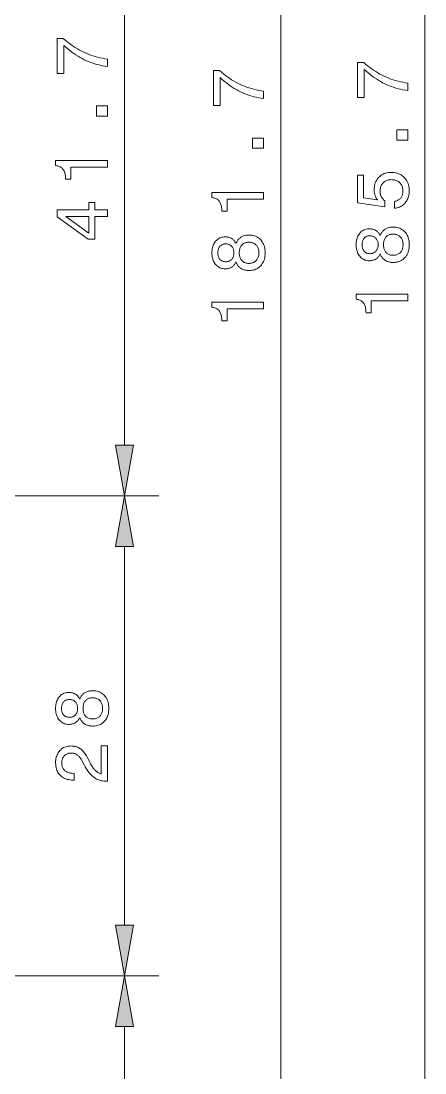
# Model space of a CAD drawing. Extents: x 0 to 297, y 0 to 547.
# Drawn here: x 196.6 to 220.2, y 185.5 to 246.9 of the extents above; entities that cross this region are included whole.
import ezdxf

# ---------------------------------------------------------------- set-up
doc = ezdxf.new("R2010")
doc.units = 0

msp = doc.modelspace()

# ---------------------------------------------------------------- linework, layer by layer
at = {"color": 7, "lineweight": 13}
for p, q in [((211.797, 151.112), (211.797, 326.904)), ((220.21, 147.112), (220.21, 326.904)), ((202.68, 222.112), (202.68, 257.904)), ((163.6, 219.158), (204.678, 219.158)), ((163.6, 219.158), (204.68, 219.158)), ((202.678, 194.112), (202.678, 216.204)), ((165, 191.158), (204.674, 191.158)), ((165, 191.158), (204.678, 191.158)), ((202.674, 159.112), (202.674, 188.204))]:
    msp.add_line(p, q, dxfattribs=at)
for points in [[(201.68, 244.204), (201.537, 244.225), (201.395, 244.251), (201.256, 244.28), (201.118, 244.314), (200.982, 244.351), (200.849, 244.393), (200.717, 244.439), (200.587, 244.489), (200.46, 244.543), (200.334, 244.601), (200.21, 244.663), (200.087, 244.73), (199.965, 244.802), (199.845, 244.878), (199.725, 244.959), (199.606, 245.045), (199.488, 245.135), (199.372, 245.229), (199.256, 245.329), (199.142, 245.433), (199.142, 243.792), (198.748, 243.792), (198.748, 245.848), (199.106, 245.848), (199.218, 245.748), (199.332, 245.652), (199.448, 245.56), (199.565, 245.472), (199.684, 245.388), (199.805, 245.309), (199.927, 245.234), (200.051, 245.163), (200.176, 245.097), (200.304, 245.034), (200.433, 244.976), (200.564, 244.922), (200.697, 244.872), (200.832, 244.826), (200.968, 244.785), (201.107, 244.748), (201.247, 244.714), (201.39, 244.685), (201.534, 244.661), (201.68, 244.64)], [(219.21, 242.802), (219.066, 242.823), (218.925, 242.849), (218.785, 242.879), (218.648, 242.912), (218.512, 242.95), (218.378, 242.992), (218.247, 243.038), (218.117, 243.087), (217.99, 243.141), (217.864, 243.199), (217.74, 243.262), (217.617, 243.329), (217.495, 243.4), (217.374, 243.477), (217.254, 243.558), (217.136, 243.643), (217.018, 243.733), (216.902, 243.828), (216.786, 243.927), (216.672, 244.031), (216.672, 242.391), (216.278, 242.391), (216.278, 244.446), (216.636, 244.446), (216.748, 244.346), (216.862, 244.25), (216.978, 244.158), (217.095, 244.07), (217.214, 243.987), (217.334, 243.908), (217.456, 243.833), (217.58, 243.762), (217.706, 243.695), (217.833, 243.633), (217.963, 243.574), (218.094, 243.52), (218.227, 243.471), (218.361, 243.425), (218.498, 243.383), (218.637, 243.346), (218.777, 243.313), (218.92, 243.284), (219.064, 243.259), (219.21, 243.238)], [(210.797, 242.332), (210.653, 242.353), (210.512, 242.379), (210.372, 242.408), (210.235, 242.442), (210.099, 242.48), (209.965, 242.522), (209.834, 242.567), (209.704, 242.617), (209.577, 242.671), (209.451, 242.729), (209.327, 242.792), (209.204, 242.859), (209.082, 242.93), (208.961, 243.007), (208.841, 243.087), (208.723, 243.173), (208.605, 243.263), (208.489, 243.358), (208.373, 243.457), (208.259, 243.561), (208.259, 241.921), (207.865, 241.921), (207.865, 243.976), (208.223, 243.976), (208.335, 243.876), (208.449, 243.78), (208.564, 243.688), (208.682, 243.6), (208.801, 243.517), (208.921, 243.437), (209.043, 243.362), (209.167, 243.292), (209.293, 243.225), (209.42, 243.163), (209.55, 243.104), (209.681, 243.05), (209.813, 243), (209.948, 242.955), (210.085, 242.913), (210.224, 242.876), (210.364, 242.843), (210.507, 242.814), (210.651, 242.789), (210.797, 242.768)], [(201.68, 241.307), (201.037, 241.307), (201.037, 241.904), (201.68, 241.904)], [(210.797, 239.435), (210.154, 239.435), (210.154, 240.032), (210.797, 240.032)], [(219.21, 239.905), (218.567, 239.905), (218.567, 240.502), (219.21, 240.502)], [(201.68, 238.33), (199.547, 238.33), (199.547, 237.63), (199.241, 237.63), (199.239, 237.705), (199.233, 237.777), (199.226, 237.844), (199.215, 237.907), (199.202, 237.966), (199.187, 238.022), (199.169, 238.073), (199.148, 238.121), (199.125, 238.164), (199.099, 238.204), (199.07, 238.24), (199.038, 238.273), (199.002, 238.303), (198.964, 238.33), (198.922, 238.354), (198.876, 238.375), (198.827, 238.393), (198.775, 238.408), (198.72, 238.42), (198.661, 238.429), (198.661, 238.722), (201.68, 238.722)], [(218.428, 235.936), (218.428, 236.336), (218.474, 236.345), (218.517, 236.355), (218.559, 236.369), (218.599, 236.385), (218.636, 236.403), (218.672, 236.424), (218.705, 236.447), (218.737, 236.472), (218.766, 236.501), (218.794, 236.531), (218.819, 236.564), (218.841, 236.598), (218.861, 236.635), (218.878, 236.672), (218.893, 236.712), (218.904, 236.754), (218.914, 236.797), (218.92, 236.842), (218.924, 236.889), (218.926, 236.937), (218.924, 236.996), (218.918, 237.053), (218.909, 237.107), (218.896, 237.159), (218.88, 237.209), (218.859, 237.256), (218.836, 237.301), (218.808, 237.344), (218.777, 237.384), (218.742, 237.422), (218.704, 237.457), (218.664, 237.488), (218.622, 237.515), (218.577, 237.539), (218.53, 237.559), (218.48, 237.576), (218.428, 237.589), (218.374, 237.598), (218.318, 237.603), (218.259, 237.605), (218.199, 237.603), (218.142, 237.598), (218.087, 237.589), (218.035, 237.576), (217.985, 237.56), (217.937, 237.54), (217.892, 237.516), (217.85, 237.489), (217.81, 237.458), (217.772, 237.424), (217.738, 237.386), (217.707, 237.346), (217.68, 237.304), (217.656, 237.259), (217.636, 237.212), (217.62, 237.162), (217.607, 237.109), (217.598, 237.054), (217.593, 236.997), (217.591, 236.937), (217.592, 236.902), (217.594, 236.868), (217.597, 236.835), (217.602, 236.802), (217.608, 236.77), (217.616, 236.738), (217.625, 236.707), (217.636, 236.677), (217.647, 236.647), (217.661, 236.618), (217.675, 236.589), (217.691, 236.561), (217.708, 236.534), (217.727, 236.508), (217.747, 236.482), (217.768, 236.458), (217.791, 236.433), (217.815, 236.41), (217.84, 236.388), (217.867, 236.366), (217.867, 236.022), (216.278, 236.258), (216.278, 237.86), (216.632, 237.86), (216.632, 236.547), (217.439, 236.427), (217.421, 236.449), (217.403, 236.471), (217.386, 236.495), (217.371, 236.519), (217.356, 236.544), (217.342, 236.57), (217.329, 236.596), (217.316, 236.624), (217.305, 236.652), (217.295, 236.681), (217.285, 236.71), (217.277, 236.74), (217.27, 236.771), (217.263, 236.802), (217.258, 236.834), (217.253, 236.866), (217.25, 236.899), (217.247, 236.932), (217.246, 236.966), (217.245, 237), (217.248, 237.091), (217.256, 237.178), (217.27, 237.261), (217.289, 237.341), (217.314, 237.417), (217.344, 237.489), (217.38, 237.558), (217.421, 237.624), (217.467, 237.685), (217.519, 237.743), (217.576, 237.797), (217.636, 237.845), (217.699, 237.887), (217.766, 237.923), (217.836, 237.954), (217.91, 237.98), (217.987, 237.999), (218.067, 238.014), (218.151, 238.022), (218.238, 238.025), (218.331, 238.022), (218.42, 238.013), (218.505, 237.998), (218.587, 237.977), (218.666, 237.95), (218.74, 237.917), (218.812, 237.879), (218.879, 237.834), (218.943, 237.783), (219.004, 237.727), (219.059, 237.665), (219.109, 237.6), (219.153, 237.531), (219.191, 237.459), (219.223, 237.383), (219.25, 237.304), (219.27, 237.221), (219.285, 237.134), (219.294, 237.044), (219.297, 236.95), (219.294, 236.866), (219.287, 236.786), (219.275, 236.708), (219.258, 236.634), (219.237, 236.562), (219.21, 236.493), (219.179, 236.427), (219.143, 236.364), (219.103, 236.304), (219.057, 236.247), (219.008, 236.193), (218.956, 236.145), (218.9, 236.101), (218.842, 236.063), (218.78, 236.029), (218.716, 236.001), (218.648, 235.977), (218.578, 235.958), (218.504, 235.944)], [(210.797, 236.458), (208.664, 236.458), (208.664, 235.758), (208.358, 235.758), (208.355, 235.834), (208.35, 235.905), (208.342, 235.972), (208.332, 236.035), (208.319, 236.095), (208.304, 236.15), (208.285, 236.201), (208.265, 236.249), (208.241, 236.292), (208.216, 236.332), (208.187, 236.368), (208.155, 236.401), (208.119, 236.431), (208.08, 236.458), (208.038, 236.482), (207.993, 236.503), (207.944, 236.521), (207.892, 236.536), (207.837, 236.548), (207.778, 236.557), (207.778, 236.851), (210.797, 236.851)], [(201.68, 235.446), (200.938, 235.446), (200.938, 234.128), (200.559, 234.128), (198.748, 235.442), (198.748, 235.834), (200.593, 235.834), (200.593, 236.262), (200.938, 236.262), (200.938, 235.834), (201.68, 235.834)], [(200.593, 234.491), (200.593, 235.446), (199.25, 235.446)], [(217.595, 233.271), (217.576, 233.232), (217.556, 233.195), (217.535, 233.161), (217.512, 233.128), (217.488, 233.097), (217.463, 233.069), (217.436, 233.042), (217.408, 233.017), (217.379, 232.994), (217.349, 232.974), (217.317, 232.955), (217.283, 232.938), (217.249, 232.923), (217.212, 232.91), (217.175, 232.899), (217.136, 232.89), (217.095, 232.883), (217.053, 232.878), (217.01, 232.875), (216.965, 232.874), (216.897, 232.877), (216.833, 232.885), (216.77, 232.898), (216.711, 232.916), (216.653, 232.939), (216.599, 232.967), (216.547, 233.001), (216.497, 233.04), (216.45, 233.084), (216.406, 233.133), (216.365, 233.186), (216.329, 233.242), (216.297, 233.302), (216.269, 233.364), (216.245, 233.43), (216.226, 233.499), (216.21, 233.571), (216.2, 233.646), (216.193, 233.725), (216.191, 233.806), (216.193, 233.888), (216.2, 233.967), (216.21, 234.042), (216.226, 234.114), (216.245, 234.183), (216.269, 234.249), (216.297, 234.312), (216.329, 234.371), (216.365, 234.427), (216.406, 234.48), (216.45, 234.529), (216.497, 234.572), (216.547, 234.61), (216.599, 234.644), (216.653, 234.672), (216.711, 234.695), (216.77, 234.713), (216.833, 234.726), (216.897, 234.733), (216.965, 234.736), (217.01, 234.735), (217.054, 234.732), (217.096, 234.727), (217.137, 234.72), (217.176, 234.712), (217.214, 234.701), (217.25, 234.688), (217.285, 234.674), (217.319, 234.657), (217.351, 234.639), (217.381, 234.619), (217.41, 234.596), (217.438, 234.572), (217.465, 234.545), (217.49, 234.516), (217.514, 234.485), (217.536, 234.453), (217.557, 234.418), (217.577, 234.381), (217.595, 234.342), (217.615, 234.39), (217.636, 234.436), (217.66, 234.479), (217.685, 234.52), (217.713, 234.558), (217.742, 234.594), (217.774, 234.628), (217.807, 234.659), (217.842, 234.688), (217.88, 234.714), (217.919, 234.738), (217.96, 234.759), (218.003, 234.778), (218.047, 234.794), (218.093, 234.808), (218.141, 234.819), (218.191, 234.828), (218.242, 234.834), (218.295, 234.838), (218.35, 234.839), (218.435, 234.837), (218.516, 234.828), (218.594, 234.814), (218.668, 234.795), (218.738, 234.769), (218.806, 234.739), (218.869, 234.702), (218.929, 234.661), (218.986, 234.613), (219.039, 234.56), (219.088, 234.502), (219.132, 234.44), (219.171, 234.375), (219.204, 234.305), (219.232, 234.232), (219.255, 234.155), (219.273, 234.073), (219.286, 233.988), (219.294, 233.899), (219.297, 233.806), (219.294, 233.713), (219.286, 233.624), (219.273, 233.539), (219.255, 233.458), (219.232, 233.381), (219.204, 233.308), (219.171, 233.238), (219.132, 233.173), (219.088, 233.111), (219.039, 233.054), (218.986, 233.001), (218.929, 232.953), (218.869, 232.912), (218.806, 232.876), (218.738, 232.845), (218.668, 232.82), (218.594, 232.8), (218.516, 232.786), (218.435, 232.778), (218.35, 232.775), (218.295, 232.777), (218.242, 232.78), (218.191, 232.787), (218.141, 232.795), (218.093, 232.807), (218.047, 232.82), (218.003, 232.837), (217.96, 232.856), (217.919, 232.877), (217.88, 232.901), (217.842, 232.927), (217.807, 232.956), (217.774, 232.987), (217.742, 233.02), (217.713, 233.056), (217.685, 233.094), (217.66, 233.135), (217.636, 233.178), (217.615, 233.223)], [(209.182, 232.801), (209.163, 232.762), (209.143, 232.725), (209.122, 232.691), (209.099, 232.658), (209.075, 232.627), (209.05, 232.598), (209.023, 232.572), (208.995, 232.547), (208.966, 232.524), (208.936, 232.503), (208.904, 232.485), (208.87, 232.468), (208.835, 232.453), (208.799, 232.44), (208.762, 232.429), (208.723, 232.42), (208.682, 232.413), (208.64, 232.408), (208.597, 232.405), (208.552, 232.404), (208.484, 232.407), (208.42, 232.415), (208.357, 232.428), (208.297, 232.446), (208.24, 232.469), (208.186, 232.497), (208.134, 232.531), (208.084, 232.57), (208.037, 232.613), (207.993, 232.663), (207.952, 232.716), (207.916, 232.772), (207.883, 232.832), (207.856, 232.894), (207.832, 232.96), (207.812, 233.029), (207.797, 233.101), (207.787, 233.176), (207.78, 233.255), (207.778, 233.336), (207.78, 233.418), (207.787, 233.497), (207.797, 233.572), (207.812, 233.644), (207.832, 233.713), (207.856, 233.779), (207.883, 233.841), (207.916, 233.901), (207.952, 233.957), (207.993, 234.01), (208.037, 234.058), (208.084, 234.102), (208.134, 234.14), (208.186, 234.174), (208.24, 234.202), (208.297, 234.225), (208.357, 234.243), (208.42, 234.256), (208.484, 234.263), (208.552, 234.266), (208.597, 234.265), (208.641, 234.262), (208.683, 234.257), (208.724, 234.25), (208.763, 234.242), (208.801, 234.231), (208.837, 234.218), (208.872, 234.204), (208.906, 234.187), (208.938, 234.169), (208.968, 234.148), (208.997, 234.126), (209.025, 234.101), (209.052, 234.075), (209.077, 234.046), (209.101, 234.015), (209.123, 233.982), (209.144, 233.948), (209.164, 233.911), (209.182, 233.872), (209.202, 233.92), (209.223, 233.965), (209.247, 234.009), (209.272, 234.05), (209.3, 234.088), (209.329, 234.124), (209.361, 234.158), (209.394, 234.189), (209.429, 234.217), (209.467, 234.244), (209.506, 234.268), (209.547, 234.289), (209.59, 234.308), (209.634, 234.324), (209.68, 234.338), (209.728, 234.349), (209.778, 234.358), (209.829, 234.364), (209.882, 234.368), (209.937, 234.369), (210.022, 234.366), (210.103, 234.358), (210.18, 234.344), (210.255, 234.324), (210.325, 234.299), (210.393, 234.269), (210.456, 234.232), (210.516, 234.19), (210.573, 234.143), (210.626, 234.09), (210.675, 234.032), (210.719, 233.97), (210.757, 233.905), (210.791, 233.835), (210.819, 233.762), (210.842, 233.684), (210.86, 233.603), (210.873, 233.518), (210.881, 233.429), (210.884, 233.336), (210.881, 233.243), (210.873, 233.154), (210.86, 233.069), (210.842, 232.988), (210.819, 232.911), (210.791, 232.837), (210.757, 232.768), (210.719, 232.703), (210.675, 232.641), (210.626, 232.583), (210.573, 232.531), (210.516, 232.483), (210.456, 232.442), (210.393, 232.405), (210.325, 232.375), (210.255, 232.35), (210.18, 232.33), (210.103, 232.316), (210.022, 232.308), (209.937, 232.305), (209.882, 232.306), (209.829, 232.31), (209.778, 232.316), (209.728, 232.325), (209.68, 232.337), (209.634, 232.35), (209.59, 232.367), (209.547, 232.385), (209.506, 232.407), (209.467, 232.431), (209.429, 232.457), (209.394, 232.486), (209.361, 232.517), (209.329, 232.55), (209.3, 232.586), (209.272, 232.624), (209.247, 232.665), (209.223, 232.708), (209.202, 232.753)], [(208.586, 232.815), (208.628, 232.817), (208.668, 232.821), (208.707, 232.828), (208.744, 232.838), (208.78, 232.851), (208.813, 232.867), (208.845, 232.885), (208.876, 232.906), (208.904, 232.931), (208.931, 232.958), (208.956, 232.987), (208.978, 233.018), (208.998, 233.052), (209.015, 233.087), (209.029, 233.123), (209.041, 233.162), (209.05, 233.203), (209.057, 233.245), (209.061, 233.29), (209.062, 233.336), (209.061, 233.383), (209.057, 233.428), (209.05, 233.47), (209.041, 233.511), (209.029, 233.55), (209.015, 233.587), (208.998, 233.623), (208.978, 233.656), (208.956, 233.687), (208.931, 233.717), (208.904, 233.744), (208.876, 233.768), (208.845, 233.789), (208.813, 233.808), (208.78, 233.823), (208.744, 233.836), (208.707, 233.846), (208.668, 233.853), (208.628, 233.858), (208.586, 233.859), (208.543, 233.858), (208.503, 233.853), (208.465, 233.846), (208.428, 233.837), (208.393, 233.824), (208.361, 233.809), (208.329, 233.791), (208.3, 233.77), (208.273, 233.746), (208.247, 233.72), (208.224, 233.691), (208.203, 233.66), (208.184, 233.627), (208.168, 233.592), (208.155, 233.554), (208.144, 233.515), (208.135, 233.473), (208.129, 233.43), (208.125, 233.384), (208.124, 233.336), (208.125, 233.289), (208.129, 233.243), (208.135, 233.2), (208.144, 233.159), (208.155, 233.12), (208.168, 233.082), (208.184, 233.047), (208.203, 233.014), (208.224, 232.983), (208.247, 232.955), (208.273, 232.928), (208.3, 232.904), (208.329, 232.884), (208.361, 232.865), (208.393, 232.85), (208.428, 232.838), (208.465, 232.828), (208.503, 232.821), (208.543, 232.817)], [(209.928, 232.721), (209.982, 232.722), (210.034, 232.727), (210.083, 232.735), (210.129, 232.747), (210.174, 232.762), (210.216, 232.78), (210.256, 232.802), (210.293, 232.826), (210.329, 232.855), (210.362, 232.886), (210.392, 232.92), (210.419, 232.957), (210.443, 232.996), (210.464, 233.037), (210.481, 233.081), (210.495, 233.127), (210.507, 233.176), (210.515, 233.227), (210.519, 233.28), (210.521, 233.336), (210.519, 233.392), (210.515, 233.446), (210.507, 233.497), (210.495, 233.546), (210.481, 233.593), (210.464, 233.637), (210.443, 233.678), (210.419, 233.717), (210.392, 233.754), (210.362, 233.788), (210.329, 233.82), (210.293, 233.848), (210.256, 233.873), (210.216, 233.894), (210.174, 233.912), (210.129, 233.927), (210.083, 233.939), (210.034, 233.947), (209.982, 233.952), (209.928, 233.954), (209.879, 233.952), (209.831, 233.947), (209.785, 233.939), (209.741, 233.928), (209.7, 233.913), (209.661, 233.895), (209.624, 233.873), (209.588, 233.849), (209.556, 233.821), (209.525, 233.789), (209.497, 233.755), (209.471, 233.719), (209.449, 233.68), (209.43, 233.638), (209.413, 233.594), (209.4, 233.547), (209.39, 233.498), (209.382, 233.447), (209.378, 233.393), (209.376, 233.336), (209.378, 233.28), (209.382, 233.226), (209.39, 233.175), (209.4, 233.126), (209.413, 233.08), (209.43, 233.036), (209.449, 232.995), (209.471, 232.956), (209.497, 232.919), (209.525, 232.885), (209.556, 232.854), (209.588, 232.826), (209.624, 232.801), (209.661, 232.78), (209.7, 232.762), (209.741, 232.747), (209.785, 232.735), (209.831, 232.727), (209.879, 232.722)], [(216.999, 233.286), (217.041, 233.287), (217.081, 233.291), (217.12, 233.298), (217.157, 233.308), (217.193, 233.321), (217.226, 233.337), (217.258, 233.355), (217.289, 233.377), (217.317, 233.401), (217.344, 233.428), (217.369, 233.457), (217.391, 233.489), (217.411, 233.522), (217.428, 233.557), (217.442, 233.594), (217.454, 233.632), (217.463, 233.673), (217.47, 233.716), (217.474, 233.76), (217.475, 233.806), (217.474, 233.853), (217.47, 233.898), (217.463, 233.941), (217.454, 233.982), (217.442, 234.021), (217.428, 234.058), (217.411, 234.093), (217.391, 234.126), (217.369, 234.157), (217.344, 234.187), (217.317, 234.214), (217.289, 234.238), (217.258, 234.259), (217.226, 234.278), (217.193, 234.294), (217.157, 234.306), (217.12, 234.316), (217.081, 234.323), (217.041, 234.328), (216.999, 234.329), (216.956, 234.328), (216.916, 234.324), (216.878, 234.317), (216.841, 234.307), (216.806, 234.294), (216.774, 234.279), (216.742, 234.261), (216.713, 234.24), (216.686, 234.216), (216.66, 234.19), (216.637, 234.161), (216.616, 234.13), (216.597, 234.097), (216.581, 234.062), (216.568, 234.024), (216.557, 233.985), (216.548, 233.944), (216.542, 233.9), (216.538, 233.854), (216.537, 233.806), (216.538, 233.759), (216.542, 233.713), (216.548, 233.67), (216.557, 233.629), (216.568, 233.59), (216.581, 233.553), (216.597, 233.517), (216.616, 233.484), (216.637, 233.454), (216.66, 233.425), (216.686, 233.398), (216.713, 233.375), (216.742, 233.354), (216.774, 233.336), (216.806, 233.32), (216.841, 233.308), (216.878, 233.298), (216.916, 233.291), (216.956, 233.287)], [(218.342, 233.191), (218.395, 233.192), (218.447, 233.197), (218.496, 233.206), (218.542, 233.217), (218.587, 233.232), (218.629, 233.25), (218.669, 233.272), (218.707, 233.297), (218.742, 233.325), (218.775, 233.356), (218.805, 233.39), (218.832, 233.427), (218.856, 233.466), (218.877, 233.508), (218.894, 233.551), (218.908, 233.598), (218.92, 233.646), (218.928, 233.697), (218.932, 233.751), (218.934, 233.806), (218.932, 233.862), (218.928, 233.916), (218.92, 233.967), (218.908, 234.016), (218.894, 234.063), (218.877, 234.107), (218.856, 234.148), (218.832, 234.187), (218.805, 234.224), (218.775, 234.258), (218.742, 234.29), (218.707, 234.318), (218.669, 234.343), (218.629, 234.364), (218.587, 234.383), (218.542, 234.397), (218.496, 234.409), (218.447, 234.417), (218.395, 234.422), (218.342, 234.424), (218.292, 234.422), (218.244, 234.417), (218.198, 234.409), (218.154, 234.398), (218.113, 234.383), (218.074, 234.365), (218.037, 234.343), (218.002, 234.319), (217.969, 234.291), (217.938, 234.26), (217.91, 234.225), (217.884, 234.189), (217.862, 234.15), (217.843, 234.108), (217.826, 234.064), (217.813, 234.017), (217.803, 233.968), (217.795, 233.917), (217.791, 233.863), (217.789, 233.806), (217.791, 233.75), (217.795, 233.696), (217.803, 233.645), (217.813, 233.596), (217.826, 233.55), (217.843, 233.506), (217.862, 233.465), (217.884, 233.426), (217.91, 233.389), (217.938, 233.355), (217.969, 233.324), (218.002, 233.296), (218.037, 233.271), (218.074, 233.25), (218.113, 233.232), (218.154, 233.217), (218.198, 233.205), (218.244, 233.197), (218.292, 233.192)], [(219.21, 230.532), (217.077, 230.532), (217.077, 229.832), (216.771, 229.832), (216.768, 229.907), (216.763, 229.979), (216.755, 230.046), (216.745, 230.109), (216.732, 230.169), (216.717, 230.224), (216.699, 230.275), (216.678, 230.323), (216.654, 230.366), (216.629, 230.406), (216.6, 230.442), (216.568, 230.475), (216.532, 230.505), (216.493, 230.532), (216.451, 230.556), (216.406, 230.577), (216.357, 230.595), (216.305, 230.61), (216.25, 230.622), (216.191, 230.631), (216.191, 230.924), (219.21, 230.924)], [(210.797, 230.062), (208.664, 230.062), (208.664, 229.362), (208.358, 229.362), (208.355, 229.437), (208.35, 229.509), (208.342, 229.576), (208.332, 229.639), (208.319, 229.698), (208.304, 229.754), (208.285, 229.805), (208.265, 229.853), (208.241, 229.896), (208.216, 229.936), (208.187, 229.972), (208.155, 230.005), (208.119, 230.035), (208.08, 230.062), (208.038, 230.086), (207.993, 230.107), (207.944, 230.125), (207.892, 230.14), (207.837, 230.152), (207.778, 230.161), (207.778, 230.454), (210.797, 230.454)], [(202.159, 222.112), (202.68, 219.158), (203.201, 222.112)], [(203.199, 216.204), (202.678, 219.158), (202.157, 216.204)], [(200.063, 206.22), (200.044, 206.181), (200.024, 206.145), (200.003, 206.11), (199.98, 206.077), (199.956, 206.047), (199.931, 206.018), (199.904, 205.991), (199.876, 205.966), (199.847, 205.943), (199.816, 205.923), (199.785, 205.904), (199.751, 205.887), (199.716, 205.872), (199.68, 205.859), (199.642, 205.848), (199.603, 205.839), (199.563, 205.832), (199.521, 205.828), (199.478, 205.825), (199.433, 205.824), (199.365, 205.826), (199.3, 205.834), (199.238, 205.847), (199.178, 205.865), (199.121, 205.888), (199.067, 205.917), (199.015, 205.95), (198.965, 205.989), (198.918, 206.033), (198.874, 206.082), (198.833, 206.135), (198.797, 206.191), (198.764, 206.251), (198.736, 206.314), (198.713, 206.379), (198.693, 206.448), (198.678, 206.52), (198.668, 206.596), (198.661, 206.674), (198.659, 206.755), (198.661, 206.837), (198.668, 206.916), (198.678, 206.991), (198.693, 207.064), (198.713, 207.133), (198.736, 207.198), (198.764, 207.261), (198.797, 207.32), (198.833, 207.376), (198.874, 207.429), (198.918, 207.478), (198.965, 207.521), (199.015, 207.56), (199.067, 207.593), (199.121, 207.621), (199.178, 207.644), (199.238, 207.662), (199.3, 207.675), (199.365, 207.683), (199.433, 207.685), (199.478, 207.684), (199.522, 207.681), (199.564, 207.676), (199.605, 207.67), (199.644, 207.661), (199.682, 207.65), (199.718, 207.638), (199.753, 207.623), (199.787, 207.607), (199.819, 207.588), (199.849, 207.568), (199.878, 207.545), (199.906, 207.521), (199.933, 207.494), (199.958, 207.465), (199.981, 207.435), (200.004, 207.402), (200.025, 207.367), (200.045, 207.33), (200.063, 207.291), (200.083, 207.339), (200.104, 207.385), (200.128, 207.428), (200.153, 207.469), (200.181, 207.507), (200.21, 207.543), (200.242, 207.577), (200.275, 207.608), (200.31, 207.637), (200.348, 207.663), (200.387, 207.687), (200.428, 207.708), (200.471, 207.727), (200.515, 207.743), (200.561, 207.757), (200.609, 207.768), (200.659, 207.777), (200.71, 207.783), (200.763, 207.787), (200.818, 207.788), (200.903, 207.786), (200.984, 207.777), (201.061, 207.763), (201.136, 207.744), (201.206, 207.719), (201.273, 207.688), (201.337, 207.652), (201.397, 207.61), (201.454, 207.562), (201.507, 207.509), (201.556, 207.451), (201.6, 207.39), (201.638, 207.324), (201.672, 207.254), (201.7, 207.181), (201.723, 207.104), (201.741, 207.022), (201.754, 206.937), (201.762, 206.848), (201.764, 206.755), (201.762, 206.663), (201.754, 206.574), (201.741, 206.488), (201.723, 206.407), (201.7, 206.33), (201.672, 206.257), (201.638, 206.187), (201.6, 206.122), (201.556, 206.06), (201.507, 206.003), (201.454, 205.95), (201.397, 205.903), (201.337, 205.861), (201.273, 205.825), (201.206, 205.794), (201.136, 205.769), (201.061, 205.75), (200.984, 205.736), (200.903, 205.727), (200.818, 205.724), (200.763, 205.726), (200.71, 205.73), (200.659, 205.736), (200.609, 205.745), (200.561, 205.756), (200.515, 205.77), (200.471, 205.786), (200.428, 205.805), (200.387, 205.826), (200.348, 205.85), (200.31, 205.876), (200.275, 205.905), (200.242, 205.936), (200.21, 205.969), (200.181, 206.005), (200.153, 206.043), (200.128, 206.084), (200.104, 206.127), (200.083, 206.172)], [(199.466, 206.235), (199.509, 206.236), (199.549, 206.24), (199.588, 206.247), (199.625, 206.257), (199.66, 206.27), (199.694, 206.286), (199.726, 206.304), (199.757, 206.326), (199.785, 206.35), (199.812, 206.377), (199.837, 206.406), (199.859, 206.438), (199.879, 206.471), (199.896, 206.506), (199.91, 206.543), (199.922, 206.582), (199.931, 206.622), (199.938, 206.665), (199.942, 206.709), (199.943, 206.755), (199.942, 206.802), (199.938, 206.847), (199.931, 206.89), (199.922, 206.931), (199.91, 206.97), (199.896, 207.007), (199.879, 207.042), (199.859, 207.075), (199.837, 207.107), (199.812, 207.136), (199.785, 207.163), (199.757, 207.187), (199.726, 207.209), (199.694, 207.227), (199.66, 207.243), (199.625, 207.255), (199.588, 207.265), (199.549, 207.273), (199.509, 207.277), (199.466, 207.278), (199.424, 207.277), (199.384, 207.273), (199.346, 207.266), (199.309, 207.256), (199.274, 207.243), (199.241, 207.228), (199.21, 207.21), (199.181, 207.189), (199.154, 207.166), (199.128, 207.139), (199.105, 207.11), (199.084, 207.079), (199.065, 207.046), (199.049, 207.011), (199.036, 206.974), (199.024, 206.934), (199.016, 206.893), (199.01, 206.849), (199.006, 206.803), (199.005, 206.755), (199.006, 206.708), (199.01, 206.663), (199.016, 206.619), (199.024, 206.578), (199.036, 206.539), (199.049, 206.502), (199.065, 206.467), (199.084, 206.434), (199.105, 206.403), (199.128, 206.374), (199.154, 206.347), (199.181, 206.324), (199.21, 206.303), (199.241, 206.285), (199.274, 206.269), (199.309, 206.257), (199.346, 206.247), (199.384, 206.24), (199.424, 206.236)], [(200.809, 206.14), (200.863, 206.141), (200.914, 206.146), (200.964, 206.155), (201.01, 206.166), (201.055, 206.181), (201.097, 206.199), (201.137, 206.221), (201.174, 206.246), (201.21, 206.274), (201.243, 206.305), (201.273, 206.34), (201.3, 206.376), (201.324, 206.415), (201.344, 206.457), (201.362, 206.501), (201.376, 206.547), (201.387, 206.595), (201.395, 206.646), (201.4, 206.7), (201.402, 206.755), (201.4, 206.812), (201.395, 206.865), (201.387, 206.917), (201.376, 206.965), (201.362, 207.012), (201.344, 207.056), (201.324, 207.097), (201.3, 207.137), (201.273, 207.173), (201.243, 207.208), (201.21, 207.239), (201.174, 207.267), (201.137, 207.292), (201.097, 207.314), (201.055, 207.332), (201.01, 207.347), (200.964, 207.358), (200.914, 207.367), (200.863, 207.371), (200.809, 207.373), (200.759, 207.371), (200.712, 207.367), (200.666, 207.358), (200.622, 207.347), (200.581, 207.332), (200.542, 207.314), (200.504, 207.293), (200.469, 207.268), (200.436, 207.24), (200.406, 207.209), (200.377, 207.175), (200.352, 207.138), (200.33, 207.099), (200.311, 207.057), (200.294, 207.013), (200.281, 206.967), (200.27, 206.918), (200.263, 206.866), (200.259, 206.812), (200.257, 206.755), (200.259, 206.699), (200.263, 206.646), (200.27, 206.594), (200.281, 206.546), (200.294, 206.499), (200.311, 206.455), (200.33, 206.414), (200.352, 206.375), (200.377, 206.338), (200.406, 206.304), (200.436, 206.273), (200.469, 206.245), (200.504, 206.22), (200.542, 206.199), (200.581, 206.181), (200.622, 206.166), (200.666, 206.155), (200.712, 206.146), (200.759, 206.141)], [(201.678, 202.505), (201.665, 202.505), (201.578, 202.507), (201.493, 202.514), (201.412, 202.524), (201.333, 202.538), (201.257, 202.557), (201.184, 202.58), (201.114, 202.606), (201.047, 202.637), (200.983, 202.673), (200.922, 202.712), (200.863, 202.757), (200.803, 202.808), (200.744, 202.866), (200.684, 202.93), (200.625, 203.002), (200.566, 203.08), (200.507, 203.164), (200.448, 203.256), (200.389, 203.354), (200.331, 203.458), (200.192, 203.713), (200.167, 203.758), (200.141, 203.8), (200.114, 203.84), (200.087, 203.877), (200.06, 203.912), (200.031, 203.944), (200.003, 203.974), (199.973, 204.001), (199.943, 204.026), (199.912, 204.048), (199.881, 204.068), (199.848, 204.086), (199.815, 204.102), (199.78, 204.116), (199.744, 204.128), (199.707, 204.137), (199.669, 204.144), (199.63, 204.15), (199.59, 204.153), (199.549, 204.154), (199.502, 204.152), (199.457, 204.147), (199.414, 204.139), (199.373, 204.128), (199.333, 204.113), (199.296, 204.095), (199.26, 204.074), (199.226, 204.049), (199.194, 204.022), (199.164, 203.99), (199.136, 203.957), (199.111, 203.921), (199.089, 203.882), (199.07, 203.842), (199.054, 203.799), (199.041, 203.755), (199.031, 203.708), (199.023, 203.658), (199.019, 203.607), (199.017, 203.553), (199.019, 203.5), (199.025, 203.449), (199.034, 203.4), (199.047, 203.354), (199.064, 203.31), (199.084, 203.268), (199.108, 203.229), (199.136, 203.191), (199.168, 203.157), (199.203, 203.124), (199.241, 203.094), (199.283, 203.067), (199.327, 203.044), (199.374, 203.023), (199.423, 203.006), (199.476, 202.992), (199.531, 202.981), (199.589, 202.973), (199.65, 202.969), (199.713, 202.967), (199.749, 202.967), (199.749, 202.575), (199.688, 202.575), (199.595, 202.578), (199.506, 202.586), (199.421, 202.599), (199.34, 202.618), (199.263, 202.642), (199.19, 202.672), (199.12, 202.707), (199.055, 202.748), (198.994, 202.793), (198.936, 202.845), (198.884, 202.901), (198.836, 202.96), (198.795, 203.024), (198.759, 203.091), (198.728, 203.162), (198.703, 203.238), (198.684, 203.316), (198.67, 203.399), (198.662, 203.486), (198.659, 203.576), (198.661, 203.663), (198.669, 203.747), (198.681, 203.827), (198.698, 203.903), (198.721, 203.977), (198.748, 204.046), (198.78, 204.113), (198.817, 204.176), (198.859, 204.236), (198.906, 204.292), (198.957, 204.344), (199.01, 204.39), (199.068, 204.431), (199.128, 204.467), (199.191, 204.497), (199.257, 204.521), (199.326, 204.54), (199.399, 204.554), (199.474, 204.562), (199.553, 204.565), (199.614, 204.563), (199.674, 204.559), (199.732, 204.551), (199.789, 204.539), (199.844, 204.525), (199.897, 204.507), (199.949, 204.486), (199.999, 204.462), (200.048, 204.435), (200.096, 204.405), (200.142, 204.371), (200.186, 204.334), (200.23, 204.293), (200.272, 204.25), (200.313, 204.202), (200.353, 204.152), (200.391, 204.098), (200.429, 204.04), (200.465, 203.98), (200.499, 203.916), (200.628, 203.663), (200.665, 203.593), (200.702, 203.527), (200.737, 203.465), (200.772, 203.407), (200.807, 203.353), (200.84, 203.303), (200.873, 203.258), (200.905, 203.216), (200.937, 203.179), (200.967, 203.145), (200.998, 203.115), (201.03, 203.087), (201.062, 203.06), (201.095, 203.036), (201.128, 203.015), (201.163, 202.995), (201.198, 202.977), (201.233, 202.962), (201.27, 202.949), (201.307, 202.937), (201.307, 204.565), (201.678, 204.565)], [(202.157, 194.112), (202.678, 191.158), (203.199, 194.112)], [(203.195, 188.204), (202.674, 191.158), (202.153, 188.204)]]:
    msp.add_lwpolyline(points, close=True, dxfattribs=at)
for points in [[(202.159, 222.112), (202.68, 219.158), (202.159, 222.112), (203.201, 222.112)], [(203.199, 216.204), (202.678, 219.158), (203.199, 216.204), (202.157, 216.204)], [(202.157, 194.112), (202.678, 191.158), (202.157, 194.112), (203.199, 194.112)], [(203.195, 188.204), (202.674, 191.158), (203.195, 188.204), (202.153, 188.204)]]:
    msp.add_solid(points, dxfattribs=at)

doc.saveas('drawing.dxf')
